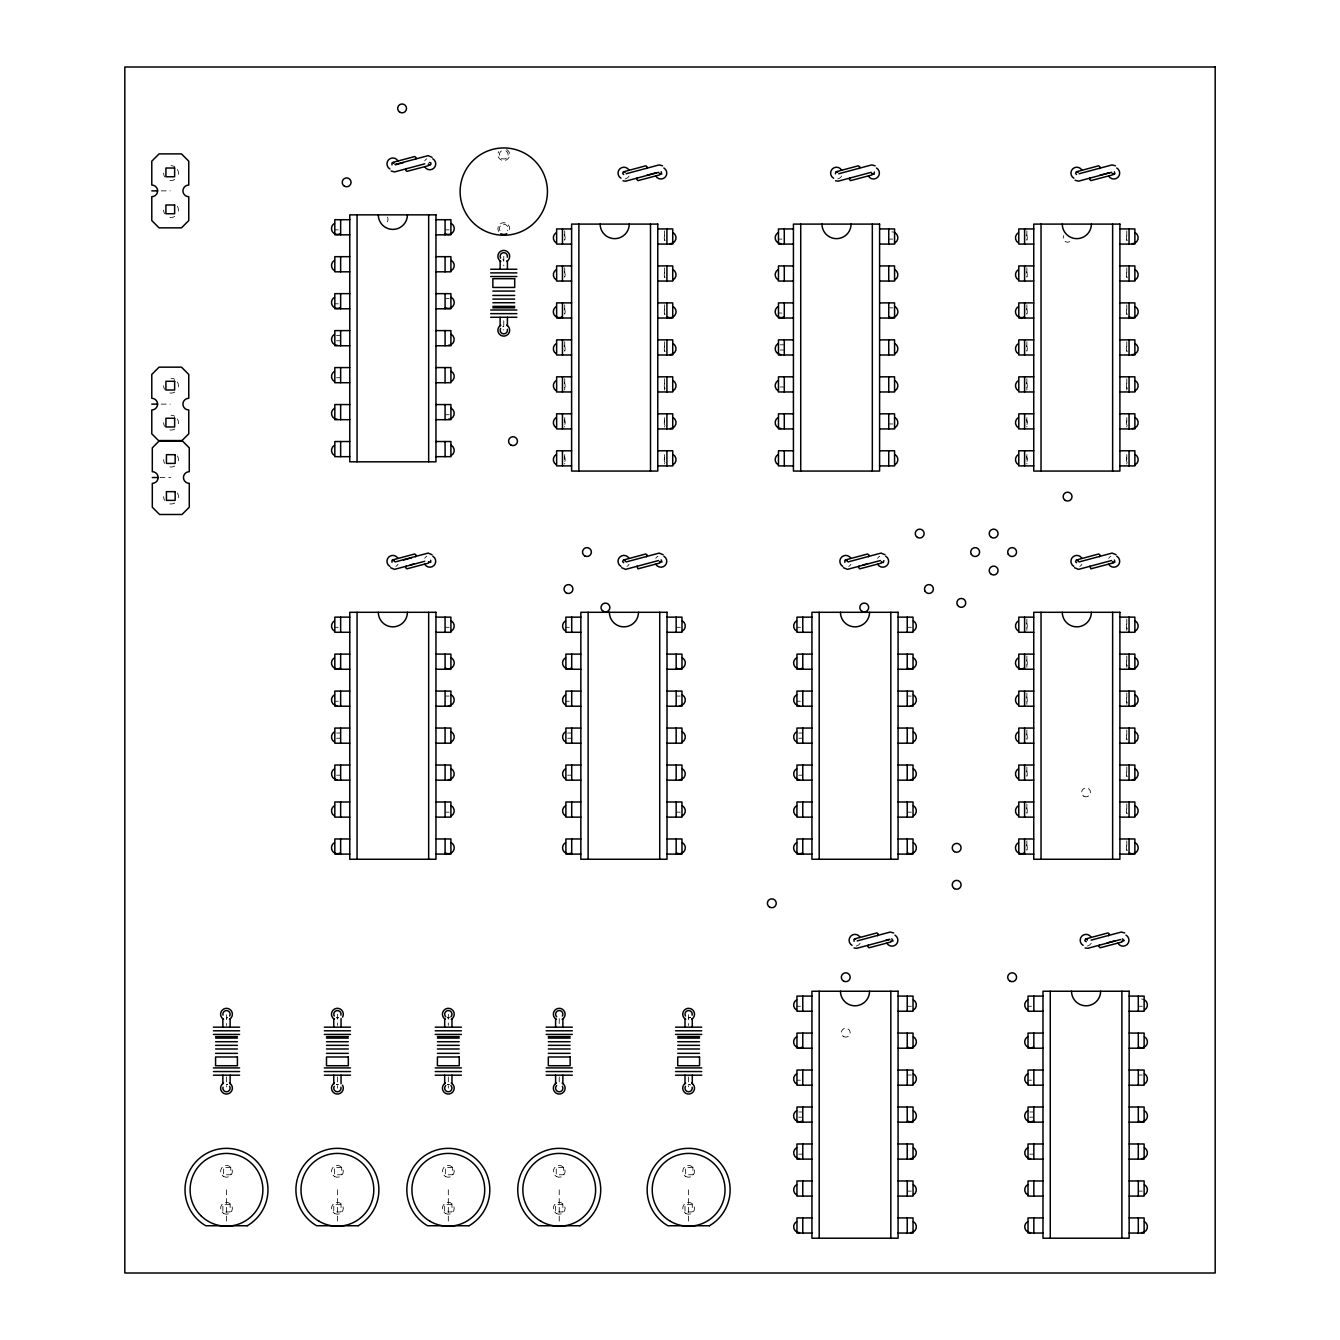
<?xml version="1.0" encoding="UTF-8"?>
<svg xmlns="http://www.w3.org/2000/svg" width="1340" height="1340" viewBox="0 0 1340 1340"><rect width="100%" height="100%" fill="white"/><g stroke="black" fill="none" stroke-linecap="round" stroke-linejoin="round"><path stroke-width="0.75" stroke-dasharray="5 3.75" d="M161.219 190.866L170.264 190.866M334.816 229.86L338.266 229.86M445.734 229.86L449.185 229.86M778.473 239.106L781.923 239.106M889.375 239.106L892.842 239.106M445.734 298.619L449.185 298.619M334.816 303.812L338.266 303.812M889.375 307.865L892.842 307.865M778.473 313.041L781.923 313.041M336.541 335.586L339.991 335.586M336.541 340.779L339.991 340.779M780.198 344.832L783.649 344.832M780.198 350.025L783.649 350.025M336.541 377.746L339.991 377.746M780.198 386.992L783.649 386.992M161.219 404.127L170.264 404.127M445.734 414.713L449.185 414.713M889.375 423.959L892.842 423.959M159.946 477.526L170.8 477.526M334.816 627.304L338.266 627.304M445.734 627.304L449.185 627.304M565.882 627.304L569.332 627.304M676.801 627.304L680.251 627.304M796.948 627.304L800.416 627.304M907.867 627.304L911.317 627.304M445.734 696.063L449.185 696.063M676.801 696.063L680.251 696.063M907.867 696.063L911.317 696.063M334.816 701.239L338.266 701.239M565.882 701.239L569.332 701.239M796.948 701.239L800.416 701.239M336.541 733.03L339.991 733.03M567.607 733.03L571.058 733.03M798.673 733.03L802.141 733.03M336.541 738.223L339.991 738.223M567.607 738.223L571.058 738.223M798.673 738.223L802.141 738.223M336.541 775.19L339.991 775.19M567.607 775.19L571.058 775.19M798.673 775.19L802.141 775.19M445.734 812.157L449.185 812.157M676.801 812.157L680.251 812.157M907.867 812.157L911.317 812.157M796.948 1006.256L800.416 1006.256M907.867 1006.256L911.317 1006.256M1028.014 1006.256L1031.482 1006.256M1138.933 1006.256L1142.383 1006.256M907.867 1075.015L911.317 1075.015M1138.933 1075.015L1142.383 1075.015M796.948 1080.191L800.416 1080.191M1028.014 1080.191L1031.482 1080.191M798.673 1111.982L802.141 1111.982M1029.756 1111.982L1033.207 1111.982M798.673 1117.175L802.141 1117.175M1029.756 1117.175L1033.207 1117.175M798.673 1154.142L802.141 1154.142M1029.756 1154.142L1033.207 1154.142M907.867 1191.109L911.317 1191.109M1138.933 1191.109L1142.383 1191.109M1126.789 230.832L1126.789 240.296M1126.789 267.816L1126.789 277.263M1126.789 304.783L1126.789 314.247M1126.789 341.75L1126.789 351.214M1126.789 378.717L1126.789 390.074M1126.789 417.578L1126.789 427.041M1126.789 454.562L1126.789 464.025M1126.789 619.03L1126.789 630.386M1126.789 655.997L1126.789 667.354M1126.789 692.981L1126.789 704.337M1126.789 729.948L1126.789 739.412M1126.789 766.916L1126.789 776.379M1126.789 803.883L1126.789 813.346M1126.789 840.867L1126.789 850.314M1026.875 230.832L1026.875 240.296M1026.875 267.816L1026.875 277.263M1026.875 304.783L1026.875 314.247M1026.875 341.75L1026.875 351.214M1026.875 378.717L1026.875 390.074M1026.875 417.578L1026.875 427.041M1026.875 454.562L1026.875 464.025M1026.875 619.03L1026.875 630.386M1026.875 655.997L1026.875 667.354M1026.875 692.981L1026.875 704.337M1026.875 729.948L1026.875 739.412M1026.875 766.916L1026.875 776.379M1026.875 803.883L1026.875 813.346M1026.875 840.867L1026.875 850.314M688.626 1014.782L688.626 1025.435M688.626 1076.908L688.626 1086.857M688.626 1189.82L688.626 1222.164M664.64 230.832L664.64 240.296M664.64 267.816L664.64 277.263M664.64 304.783L664.64 314.247M664.64 341.75L664.64 351.214M664.64 378.717L664.64 390.074M664.64 417.578L664.64 427.041M664.64 454.562L664.64 464.025M564.726 230.832L564.726 240.296M564.726 267.816L564.726 277.263M564.726 304.783L564.726 314.247M564.726 341.75L564.726 351.214M564.726 378.717L564.726 390.074M564.726 417.578L564.726 427.041M564.726 454.562L564.726 464.025M559.232 1018.568L559.232 1025.435M559.232 1076.908L559.232 1083.775M559.232 1189.82L559.232 1222.164M503.773 256.292L503.773 265.822M503.773 320.712L503.773 330.092M448.314 1014.196L448.314 1025.435M448.314 1076.908L448.314 1088.147M448.314 1189.82L448.314 1224.191M337.412 1014.196L337.412 1025.435M337.412 1076.908L337.412 1088.147M337.412 1189.82L337.412 1224.191M226.494 1014.782L226.494 1025.435M226.494 1076.908L226.494 1086.857M226.494 1189.82L226.494 1222.164M387.461 217.097A4.439 4.439 0 0 1 385.836 223.16M1069.806 241.652A4.439 4.439 0 0 1 1063.742 235.589M498.664 231.519A5.913 5.913 0 0 1 503.773 222.658A5.913 5.913 0 0 1 508.899 231.519M506.738 149.511A5.913 5.913 0 0 1 508.899 157.584A5.913 5.913 0 0 1 500.825 159.745A5.913 5.913 0 0 1 498.664 151.671M841.637 176.059A5.913 5.913 0 0 1 836.512 179.024M424.713 558.344A5.913 5.913 0 0 1 426.874 556.184M397.98 564.257A5.913 5.913 0 0 1 395.819 566.418M655.779 558.344A5.913 5.913 0 0 1 657.94 556.184M629.046 564.257A5.913 5.913 0 0 1 626.885 566.418M877.616 558.344A5.913 5.913 0 0 1 879.777 556.184M850.883 564.257A5.913 5.913 0 0 1 848.706 566.418M1108.682 558.344A5.913 5.913 0 0 1 1110.843 556.184M1081.95 564.257A5.913 5.913 0 0 1 1079.789 566.418M860.113 943.209A5.913 5.913 0 0 1 855.004 946.174M1091.196 943.209A5.913 5.913 0 0 1 1086.07 946.174M629.046 176.059A5.913 5.913 0 0 1 623.938 179.024M424.713 160.917A5.913 5.913 0 0 1 426.874 158.757M891.971 231.904A5.913 5.913 0 0 1 894.919 232.691M1026.49 234.852A5.913 5.913 0 0 1 1026.49 240.765M1026.49 271.819A5.913 5.913 0 0 1 1026.49 277.732M1026.49 308.803A5.913 5.913 0 0 1 1026.49 314.699M1026.49 345.77A5.913 5.913 0 0 1 1026.49 351.683M1026.49 382.738A5.913 5.913 0 0 1 1026.49 388.65M1026.49 419.705A5.913 5.913 0 0 1 1026.49 425.618M1026.49 456.689A5.913 5.913 0 0 1 1026.49 462.585M1127.175 462.585A5.913 5.913 0 0 1 1127.175 456.689M1127.175 425.618A5.913 5.913 0 0 1 1127.175 419.705M1127.175 388.65A5.913 5.913 0 0 1 1127.175 382.738M1127.175 351.683A5.913 5.913 0 0 1 1127.175 345.77M1127.175 314.699A5.913 5.913 0 0 1 1127.175 308.803M1127.175 277.732A5.913 5.913 0 0 1 1127.175 271.819M1127.175 240.765A5.913 5.913 0 0 1 1127.175 234.852M1026.49 623.05A5.913 5.913 0 0 1 1026.49 628.962M1026.49 660.017A5.913 5.913 0 0 1 1026.49 665.93M1026.49 697.001A5.913 5.913 0 0 1 1026.49 702.897M1026.49 733.968A5.913 5.913 0 0 1 1026.49 739.881M1026.49 770.936A5.913 5.913 0 0 1 1026.49 776.848M1026.49 807.903A5.913 5.913 0 0 1 1026.49 813.816M1026.49 844.87A5.913 5.913 0 0 1 1026.49 850.783M1127.175 850.783A5.913 5.913 0 0 1 1127.175 844.87M1127.175 813.816A5.913 5.913 0 0 1 1127.175 807.903M1127.175 776.848A5.913 5.913 0 0 1 1127.175 770.936M1127.175 739.881A5.913 5.913 0 0 1 1127.175 733.968M1127.175 702.897A5.913 5.913 0 0 1 1127.175 697.001M1127.175 665.93A5.913 5.913 0 0 1 1127.175 660.017M1127.175 628.962A5.913 5.913 0 0 1 1127.175 623.05M1141.529 999.054A5.913 5.913 0 0 1 1144.477 999.841M564.358 234.852A5.913 5.913 0 0 1 564.358 240.765M564.358 271.819A5.913 5.913 0 0 1 564.358 277.732M564.358 308.803A5.913 5.913 0 0 1 564.358 314.699M564.358 345.77A5.913 5.913 0 0 1 564.358 351.683M564.358 382.738A5.913 5.913 0 0 1 564.358 388.65M564.358 419.705A5.913 5.913 0 0 1 564.358 425.618M564.358 456.689A5.913 5.913 0 0 1 564.358 462.585M665.025 462.585A5.913 5.913 0 0 1 665.025 456.689M665.025 425.618A5.913 5.913 0 0 1 665.025 419.705M665.025 388.65A5.913 5.913 0 0 1 665.025 382.738M665.025 351.683A5.913 5.913 0 0 1 665.025 345.77M665.025 314.699A5.913 5.913 0 0 1 665.025 308.803M665.025 277.732A5.913 5.913 0 0 1 665.025 271.819M665.025 240.765A5.913 5.913 0 0 1 665.025 234.852M177.433 382A7.387 7.387 0 0 1 177.433 389.387M174.736 392.101A7.387 7.387 0 0 1 167.333 392.101M164.636 389.387A7.387 7.387 0 0 1 163.648 385.685M171.034 378.299A7.387 7.387 0 0 1 174.736 379.287M177.433 418.968A7.387 7.387 0 0 1 177.433 426.354M174.736 429.068A7.387 7.387 0 0 1 167.333 429.068M164.636 426.354A7.387 7.387 0 0 1 163.648 422.67M171.034 415.266A7.387 7.387 0 0 1 174.736 416.254M177.433 455.935A7.387 7.387 0 0 1 177.433 463.339M174.736 466.035A7.387 7.387 0 0 1 167.333 466.035M164.636 463.339A7.387 7.387 0 0 1 163.648 459.637M177.433 492.902A7.387 7.387 0 0 1 177.433 500.306M174.736 503.003A7.387 7.387 0 0 1 167.333 503.003M164.636 500.306A7.387 7.387 0 0 1 163.648 496.604M177.433 169.41A7.387 7.387 0 0 1 177.433 176.813M174.736 179.51A7.387 7.387 0 0 1 167.333 179.51M164.636 176.813A7.387 7.387 0 0 1 163.648 173.111M171.034 165.708A7.387 7.387 0 0 1 174.736 166.713M177.433 206.377A7.387 7.387 0 0 1 177.433 213.78M174.736 216.477A7.387 7.387 0 0 1 167.333 216.477M164.636 213.78A7.387 7.387 0 0 1 163.648 210.079M505.967 150.851A4.372 4.372 0 0 1 507.123 157.433A4.372 4.372 0 0 1 500.423 157.433A4.372 4.372 0 0 1 501.595 150.851M499.988 230.748A4.372 4.372 0 0 1 503.773 224.199A4.372 4.372 0 0 1 507.558 230.748M690.452 1017.361L688.626 1017.847A3.635 3.635 0 0 0 690.452 1017.361M503.773 326.591L502.835 326.726A3.635 3.635 0 0 1 503.773 326.591M227.431 1017.713L226.494 1017.847A3.635 3.635 0 0 0 227.431 1017.713M338.35 1017.713L336.457 1017.713A3.635 3.635 0 0 0 338.35 1017.713M449.269 1017.713L447.376 1017.713A3.635 3.635 0 0 0 449.269 1017.713M337.412 1084.512L336.457 1084.63A3.635 3.635 0 0 1 338.35 1084.63L337.412 1084.512M448.314 1084.512L447.376 1084.63A3.635 3.635 0 0 1 449.269 1084.63L448.314 1084.512M230.781 1167.492L223.512 1167.492L223.512 1174.778L230.781 1174.778L230.781 1167.492M341.7 1167.492L334.414 1167.492L334.414 1174.778L341.7 1174.778L341.7 1167.492M452.619 1167.492L445.332 1167.492L445.332 1174.778L452.619 1174.778L452.619 1167.492M563.52 1167.492L556.251 1167.492L556.251 1174.778L563.52 1174.778L563.52 1167.492M692.931 1167.492L685.644 1167.492L685.644 1174.778L692.931 1174.778L692.931 1167.492M230.128 1204.66L222.859 1204.66L222.859 1211.946L230.128 1211.946L230.128 1204.66M341.047 1204.66L333.76 1204.66L333.76 1211.946L341.047 1211.946L341.047 1204.66M451.965 1204.66L444.679 1204.66L444.679 1211.946L451.965 1211.946L451.965 1204.66M562.867 1204.66L555.597 1204.66L555.597 1211.946L562.867 1211.946L562.867 1204.66M692.278 1204.66L684.991 1204.66L684.991 1211.946L692.278 1211.946L692.278 1204.66M503.773 259.927L502.835 259.809A3.635 3.635 0 0 0 503.773 259.927M689.581 1084.63L688.626 1084.512A3.635 3.635 0 0 1 690.452 1084.998L689.581 1084.63M227.431 1084.63L226.494 1084.512A3.635 3.635 0 0 1 227.431 1084.63M843.547 1036.54A4.439 4.439 0 0 0 850.197 1032.688A4.439 4.439 0 0 0 843.547 1028.835A4.439 4.439 0 0 0 843.547 1036.54M1083.859 796.228A4.439 4.439 0 0 0 1090.509 792.375A4.439 4.439 0 0 0 1083.859 788.523A4.439 4.439 0 0 0 1083.859 796.228M223.546 1176.453A5.913 5.913 0 0 0 232.406 1171.327A5.913 5.913 0 0 0 223.546 1166.219A5.913 5.913 0 0 0 223.546 1176.453M223.546 1213.42A5.913 5.913 0 0 0 232.406 1208.295A5.913 5.913 0 0 0 223.546 1203.186A5.913 5.913 0 0 0 223.546 1213.42M334.447 1176.453A5.913 5.913 0 0 0 343.308 1171.327A5.913 5.913 0 0 0 334.447 1166.219A5.913 5.913 0 0 0 334.447 1176.453M334.447 1213.42A5.913 5.913 0 0 0 343.308 1208.295A5.913 5.913 0 0 0 334.447 1203.186A5.913 5.913 0 0 0 334.447 1213.42M445.366 1176.453A5.913 5.913 0 0 0 454.227 1171.327A5.913 5.913 0 0 0 445.366 1166.219A5.913 5.913 0 0 0 445.366 1176.453M445.366 1213.42A5.913 5.913 0 0 0 454.227 1208.295A5.913 5.913 0 0 0 445.366 1203.186A5.913 5.913 0 0 0 445.366 1213.42M556.284 1176.453A5.913 5.913 0 0 0 565.145 1171.327A5.913 5.913 0 0 0 556.284 1166.219A5.913 5.913 0 0 0 556.284 1176.453M556.284 1213.42A5.913 5.913 0 0 0 565.145 1208.295A5.913 5.913 0 0 0 556.284 1203.186A5.913 5.913 0 0 0 556.284 1213.42M685.678 1176.453A5.913 5.913 0 0 0 694.539 1171.327A5.913 5.913 0 0 0 685.678 1166.219A5.913 5.913 0 0 0 685.678 1176.453M685.678 1213.42A5.913 5.913 0 0 0 694.539 1208.295A5.913 5.913 0 0 0 685.678 1203.186A5.913 5.913 0 0 0 685.678 1213.42"/><path stroke-width="1.5" d="M637.069 566.15L637.924 568.83L659.431 563.135M1089.973 566.15L1090.81 568.83L1112.317 563.135M406.238 168.572L405.719 170.314L406.858 171.386L428.365 165.708M637.304 177.818L636.701 179.175L637.924 180.632L659.431 174.954M849.895 177.818L849.292 179.175L850.498 180.632L872.005 174.954M406.238 566.016L405.719 567.758L406.858 568.83L428.365 563.135M1090.207 177.818L1089.604 179.175L1090.81 180.632L1112.317 174.954M859.141 566.016L858.521 567.373L859.744 568.83L881.251 563.135M868.387 944.968L867.767 946.342L868.99 947.782L890.497 942.104M1099.453 944.968L1098.833 946.342L1100.056 947.782L1121.563 942.104M415.5 159.343L416.12 157.668L414.747 156.529L392.704 162.442M646.567 168.572L647.187 166.914L645.813 165.775L623.351 171.855L622.664 173.48L623.703 174.518M859.158 168.572L859.777 166.914L858.404 165.775L836.344 171.688M1099.47 168.572L1100.09 166.914L1098.716 165.775L1076.238 171.855L1075.568 173.48L1076.59 174.518M415.5 556.77L416.12 555.112L414.747 553.973L392.704 559.885M646.567 556.77L647.187 555.112L645.813 553.973L623.351 560.053L622.664 561.678L623.703 562.716M868.404 556.77L869.024 555.112L867.65 553.973L845.59 559.885M1099.47 556.77L1100.09 555.112L1098.716 553.973L1076.238 560.053L1075.568 561.678L1076.59 562.716M877.633 935.739L878.253 934.064L876.879 932.925L854.836 938.837L855.691 939.055M1108.716 935.739L1109.336 934.064L1107.962 932.925L1085.484 939.005L1084.814 940.63L1086.221 941.719M1122.518 938.854L1124.293 940.63L1121.865 941.283M395.099 164.502L428.113 155.658L432.066 157.299M395.451 164.72L403.474 162.559M424.747 163.832L394.546 171.922L391.146 171.017M626.165 173.748L659.18 164.904L662.58 165.808M658.627 172.324L625.613 181.168L622.949 180.816M838.74 173.748L871.771 164.904L875.154 165.808M871.218 172.324L838.204 181.168L835.524 180.816M1079.052 173.748L1112.083 164.904L1115.466 165.808M1111.53 172.324L1078.516 181.168L1075.116 180.264M395.099 561.946L428.113 553.085L432.066 554.726M403.474 560.003L411.497 557.859M424.747 561.276L394.546 569.366L390.593 567.725M626.165 561.946L659.18 553.085L663.132 554.726M658.627 560.522L625.613 569.366L621.659 567.725M847.986 561.946L881 553.085L884.97 554.726M880.464 560.522L847.433 569.366L843.48 567.725M1079.052 561.946L1112.083 553.085L1116.036 554.726M1111.53 560.522L1078.516 569.366L1074.546 567.725M857.231 940.898L890.246 932.054L893.646 932.958M889.693 939.474L856.679 948.318L854.016 947.966M1091.112 940.144L1121.312 932.054L1124.712 932.958M1120.776 939.474L1087.745 948.318L1085.082 947.966M646.969 175.255L656.617 172.692M1099.855 175.255L1109.52 172.692M410.107 564.978L413.959 563.956M862.994 564.978L866.863 563.956M885.757 940.345L889.626 939.323M1107.175 942.908L1114.897 940.864M429.353 162.458C433.021 162.157 429.788 167.617 428.281 164.251M624.808 171.855L623.72 171.704L625.11 172.089M837.684 172.089L835.926 171.855L835.406 173.832M1077.762 172.14L1076.606 171.704L1077.997 172.089M625.077 560.656L623.72 559.902L625.479 560.924M1077.963 560.656L1076.606 559.902L1078.382 560.924M1087.343 939.96L1085.852 938.854L1087.477 939.541M836.713 171.688L837.45 172.14M151.788 190.866L157.601 190.866A5.829 5.829 0 0 0 151.788 185.054L151.788 161.185L159.058 153.899L181.47 153.899L188.756 161.185L188.756 185.054A5.829 5.829 0 0 0 182.927 190.866A5.829 5.829 0 0 0 188.756 196.695L188.756 220.564L181.47 227.85L159.058 227.85L151.788 220.564L151.788 196.695A5.829 5.829 0 0 0 157.601 190.866M349.774 219.71L334.816 219.71L334.816 234.835L349.774 234.835M435.952 219.71L450.91 219.71L450.91 234.835L435.952 234.835M571.611 228.939L556.636 228.939L556.636 244.081L571.611 244.081M657.773 228.939L672.73 228.939L672.73 244.081L657.773 244.081M793.431 228.939L778.473 228.939L778.473 244.081L793.431 244.081M879.593 228.939L894.567 228.939L894.567 244.081L879.593 244.081M1033.743 228.939L1018.785 228.939L1018.785 244.081L1033.743 244.081M1119.905 228.939L1134.88 228.939L1134.88 244.081L1119.905 244.081M349.774 256.677L334.816 256.677L334.816 271.819L349.774 271.819M435.952 256.677L450.91 256.677L450.91 271.819L435.952 271.819M571.611 265.923L556.636 265.923L556.636 281.048L571.611 281.048M657.773 265.923L672.73 265.923L672.73 281.048L657.773 281.048M793.431 265.923L778.473 265.923L778.473 281.048L793.431 281.048M879.593 265.923L894.567 265.923L894.567 281.048L879.593 281.048M1033.743 265.923L1018.785 265.923L1018.785 281.048L1033.743 281.048M1119.905 265.923L1134.88 265.923L1134.88 281.048L1119.905 281.048M490.675 269.256L516.871 269.256M490.675 272.891L516.871 272.891M490.675 276.526L516.871 276.526M492.852 291.082L514.694 291.082M349.774 293.644L334.816 293.644L334.816 308.786L349.774 308.786M435.952 293.644L450.91 293.644L450.91 308.786L435.952 308.786M492.852 295.453L514.694 295.453M492.852 299.088L514.694 299.088M492.852 302.723L514.694 302.723M571.611 302.89L556.636 302.89L556.636 318.032L571.611 318.032M657.773 302.89L672.73 302.89L672.73 318.032L657.773 318.032M793.431 302.89L778.473 302.89L778.473 318.032L793.431 318.032M879.593 302.89L894.567 302.89L894.567 318.032L879.593 318.032M1033.743 302.89L1018.785 302.89L1018.785 318.032L1033.743 318.032M1119.905 302.89L1134.88 302.89L1134.88 318.032L1119.905 318.032M492.852 306.374L514.694 306.374M492.852 307.815L514.694 307.815M490.675 310.009L516.871 310.009M490.675 313.644L516.871 313.644M490.675 317.279L516.871 317.279M349.774 330.611L334.816 330.611L334.816 345.753L349.774 345.753M435.952 330.611L450.91 330.611L450.91 345.753L435.952 345.753M571.611 339.858L556.636 339.858L556.636 355L571.611 355M657.773 339.858L672.73 339.858L672.73 355L657.773 355M793.431 339.858L778.473 339.858L778.473 355L793.431 355M879.593 339.858L894.567 339.858L894.567 355L879.593 355M1033.743 339.858L1018.785 339.858L1018.785 355L1033.743 355M1119.905 339.858L1134.88 339.858L1134.88 355L1119.905 355M349.774 367.579L334.816 367.579L334.816 382.721L349.774 382.721M435.952 367.579L450.91 367.579L450.91 382.721L435.952 382.721M571.611 376.825L556.636 376.825L556.636 391.967L571.611 391.967M657.773 376.825L672.73 376.825L672.73 391.967L657.773 391.967M793.431 376.825L778.473 376.825L778.473 391.967L793.431 391.967M879.593 376.825L894.567 376.825L894.567 391.967L879.593 391.967M1033.743 376.825L1018.785 376.825L1018.785 391.967L1033.743 391.967M1119.905 376.825L1134.88 376.825L1134.88 391.967L1119.905 391.967M151.788 404.127L157.601 404.127A5.829 5.829 0 0 1 151.788 409.956L151.788 433.825L159.058 441.094L181.47 441.094L188.756 433.825L188.756 409.956A5.829 5.829 0 0 1 182.927 404.127A5.829 5.829 0 0 1 188.756 398.298L188.756 374.43L181.47 367.16L159.058 367.16L151.788 374.43L151.788 398.298A5.829 5.829 0 0 1 157.601 404.127M349.774 404.563L334.816 404.563L334.816 419.688L349.774 419.688M435.952 404.563L450.91 404.563L450.91 419.688L435.952 419.688M571.611 413.809L556.636 413.809L556.636 428.934L571.611 428.934M657.773 413.809L672.73 413.809L672.73 428.934L657.773 428.934M793.431 413.809L778.473 413.809L778.473 428.934L793.431 428.934M879.593 413.809L894.567 413.809L894.567 428.934L879.593 428.934M1033.743 413.809L1018.785 413.809L1018.785 428.934L1033.743 428.934M1119.905 413.809L1134.88 413.809L1134.88 428.934L1119.905 428.934M349.774 441.53L334.816 441.53L334.816 456.672L349.774 456.672M435.952 441.53L450.91 441.53L450.91 456.672L435.952 456.672M571.611 450.776L556.636 450.776L556.636 465.901L571.611 465.901M657.773 450.776L672.73 450.776L672.73 465.901L657.773 465.901M793.431 450.776L778.473 450.776L778.473 465.901L793.431 465.901M879.593 450.776L894.567 450.776L894.567 465.901L879.593 465.901M1033.743 450.776L1018.785 450.776L1018.785 465.901L1033.743 465.901M1119.905 450.776L1134.88 450.776L1134.88 465.901L1119.905 465.901M152.308 477.526L158.137 477.526A5.829 5.829 0 0 0 152.308 471.697L152.308 447.828L159.577 440.558L182.006 440.558L189.275 447.828L189.275 471.697A5.829 5.829 0 0 0 183.463 477.526A5.829 5.829 0 0 0 189.275 483.355L189.275 507.224L182.006 514.493L159.577 514.493L152.308 507.224L152.308 483.355A5.829 5.829 0 0 0 158.137 477.526M349.774 617.137L334.816 617.137L334.816 632.279L349.774 632.279M435.952 617.137L450.91 617.137L450.91 632.279L435.952 632.279M580.84 617.137L565.882 617.137L565.882 632.279L580.84 632.279M667.019 617.137L681.976 617.137L681.976 632.279L667.019 632.279M811.923 617.137L796.948 617.137L796.948 632.279L811.923 632.279M898.085 617.137L913.043 617.137L913.043 632.279L898.085 632.279M1033.743 617.137L1018.785 617.137L1018.785 632.279L1033.743 632.279M1119.905 617.137L1134.88 617.137L1134.88 632.279L1119.905 632.279M349.774 654.104L334.816 654.104L334.816 669.246L349.774 669.246M435.952 654.104L450.91 654.104L450.91 669.246L435.952 669.246M580.84 654.104L565.882 654.104L565.882 669.246L580.84 669.246M667.019 654.104L681.976 654.104L681.976 669.246L667.019 669.246M811.923 654.104L796.948 654.104L796.948 669.246L811.923 669.246M898.085 654.104L913.043 654.104L913.043 669.246L898.085 669.246M1033.743 654.104L1018.785 654.104L1018.785 669.246L1033.743 669.246M1119.905 654.104L1134.88 654.104L1134.88 669.246L1119.905 669.246M349.774 691.088L334.816 691.088L334.816 706.214L349.774 706.214M435.952 691.088L450.91 691.088L450.91 706.214L435.952 706.214M580.84 691.088L565.882 691.088L565.882 706.214L580.84 706.214M667.019 691.088L681.976 691.088L681.976 706.214L667.019 706.214M811.923 691.088L796.948 691.088L796.948 706.214L811.923 706.214M898.085 691.088L913.043 691.088L913.043 706.214L898.085 706.214M1033.743 691.088L1018.785 691.088L1018.785 706.214L1033.743 706.214M1119.905 691.088L1134.88 691.088L1134.88 706.214L1119.905 706.214M349.774 728.056L334.816 728.056L334.816 743.197L349.774 743.197M435.952 728.056L450.91 728.056L450.91 743.197L435.952 743.197M580.84 728.056L565.882 728.056L565.882 743.197L580.84 743.197M667.019 728.056L681.976 728.056L681.976 743.197L667.019 743.197M811.923 728.056L796.948 728.056L796.948 743.197L811.923 743.197M898.085 728.056L913.043 728.056L913.043 743.197L898.085 743.197M1033.743 728.056L1018.785 728.056L1018.785 743.197L1033.743 743.197M1119.905 728.056L1134.88 728.056L1134.88 743.197L1119.905 743.197M349.774 765.023L334.816 765.023L334.816 780.165L349.774 780.165M435.952 765.023L450.91 765.023L450.91 780.165L435.952 780.165M580.84 765.023L565.882 765.023L565.882 780.165L580.84 780.165M667.019 765.023L681.976 765.023L681.976 780.165L667.019 780.165M811.923 765.023L796.948 765.023L796.948 780.165L811.923 780.165M898.085 765.023L913.043 765.023L913.043 780.165L898.085 780.165M1033.743 765.023L1018.785 765.023L1018.785 780.165L1033.743 780.165M1119.905 765.023L1134.88 765.023L1134.88 780.165L1119.905 780.165M349.774 801.99L334.816 801.99L334.816 817.132L349.774 817.132M435.952 801.99L450.91 801.99L450.91 817.132L435.952 817.132M580.84 801.99L565.882 801.99L565.882 817.132L580.84 817.132M667.019 801.99L681.976 801.99L681.976 817.132L667.019 817.132M811.923 801.99L796.948 801.99L796.948 817.132L811.923 817.132M898.085 801.99L913.043 801.99L913.043 817.132L898.085 817.132M1033.743 801.99L1018.785 801.99L1018.785 817.132L1033.743 817.132M1119.905 801.99L1134.88 801.99L1134.88 817.132L1119.905 817.132M349.774 838.974L334.816 838.974L334.816 854.099L349.774 854.099M435.952 838.974L450.91 838.974L450.91 854.099L435.952 854.099M580.84 838.974L565.882 838.974L565.882 854.099L580.84 854.099M667.019 838.974L681.976 838.974L681.976 854.099L667.019 854.099M811.923 838.974L796.948 838.974L796.948 854.099L811.923 854.099M898.085 838.974L913.043 838.974L913.043 854.099L898.085 854.099M1033.743 838.974L1018.785 838.974L1018.785 854.099L1033.743 854.099M1119.905 838.974L1134.88 838.974L1134.88 854.099L1119.905 854.099M811.923 996.089L796.948 996.089L796.948 1011.231L811.923 1011.231M898.085 996.089L913.043 996.089L913.043 1011.231L898.085 1011.231M1042.989 996.089L1028.014 996.089L1028.014 1011.231L1042.989 1011.231M1129.151 996.089L1144.125 996.089L1144.125 1011.231L1129.151 1011.231M213.395 1027.16L239.592 1027.16M324.314 1027.16L350.51 1027.16M435.215 1027.16L461.412 1027.16M546.134 1027.16L572.331 1027.16M675.528 1027.16L701.725 1027.16M213.395 1030.795L239.592 1030.795M324.314 1030.795L350.51 1030.795M435.215 1030.795L461.412 1030.795M546.134 1030.795L572.331 1030.795M675.528 1030.795L701.725 1030.795M811.923 1033.073L796.948 1033.073L796.948 1048.198L811.923 1048.198M898.085 1033.073L913.043 1033.073L913.043 1048.198L898.085 1048.198M1042.989 1033.073L1028.014 1033.073L1028.014 1048.198L1042.989 1048.198M1129.151 1033.073L1144.125 1033.073L1144.125 1048.198L1129.151 1048.198M213.395 1034.43L239.592 1034.43M324.314 1034.43L350.51 1034.43M435.215 1034.43L461.412 1034.43M546.134 1034.43L572.331 1034.43M675.528 1034.43L701.725 1034.43M215.572 1036.624L237.415 1036.624M326.491 1036.624L348.316 1036.624M437.409 1036.624L459.235 1036.624M548.311 1036.624L570.153 1036.624M677.722 1036.624L699.547 1036.624M215.572 1038.081L237.415 1038.081M326.491 1038.081L348.316 1038.081M437.409 1038.081L459.235 1038.081M548.311 1038.081L570.153 1038.081M677.722 1038.081L699.547 1038.081M215.572 1041.716L237.415 1041.716M326.491 1041.716L348.316 1041.716M437.409 1041.716L459.235 1041.716M548.311 1041.716L570.153 1041.716M677.722 1041.716L699.547 1041.716M215.572 1045.351L237.415 1045.351M326.491 1045.351L348.316 1045.351M437.409 1045.351L459.235 1045.351M548.311 1045.351L570.153 1045.351M677.722 1045.351L699.547 1045.351M215.572 1048.986L237.415 1048.986M326.491 1048.986L348.316 1048.986M437.409 1048.986L459.235 1048.986M548.311 1048.986L570.153 1048.986M677.722 1048.986L699.547 1048.986M215.572 1053.357L237.415 1053.357M326.491 1053.357L348.316 1053.357M437.409 1053.357L459.235 1053.357M548.311 1053.357L570.153 1053.357M677.722 1053.357L699.547 1053.357M213.395 1067.913L239.592 1067.913M324.314 1067.913L350.51 1067.913M435.215 1067.913L461.412 1067.913M546.134 1067.913L572.331 1067.913M675.528 1067.913L701.725 1067.913M811.923 1070.04L796.948 1070.04L796.948 1085.182L811.923 1085.182M898.085 1070.04L913.043 1070.04L913.043 1085.182L898.085 1085.182M1042.989 1070.04L1028.014 1070.04L1028.014 1085.182L1042.989 1085.182M1129.151 1070.04L1144.125 1070.04L1144.125 1085.182L1129.151 1085.182M213.395 1071.548L239.592 1071.548M324.314 1071.548L350.51 1071.548M435.215 1071.548L461.412 1071.548M546.134 1071.548L572.331 1071.548M675.528 1071.548L701.725 1071.548M213.395 1075.182L239.592 1075.182M324.314 1075.182L350.51 1075.182M435.215 1075.182L461.412 1075.182M546.134 1075.182L572.331 1075.182M675.528 1075.182L701.725 1075.182M811.923 1107.007L796.948 1107.007L796.948 1122.15L811.923 1122.15M898.085 1107.007L913.043 1107.007L913.043 1122.15L898.085 1122.15M1042.989 1107.007L1028.014 1107.007L1028.014 1122.15L1042.989 1122.15M1129.151 1107.007L1144.125 1107.007L1144.125 1122.15L1129.151 1122.15M811.923 1143.975L796.948 1143.975L796.948 1159.117L811.923 1159.117M898.085 1143.975L913.043 1143.975L913.043 1159.117L898.085 1159.117M1042.989 1143.975L1028.014 1143.975L1028.014 1159.117L1042.989 1159.117M1129.151 1143.975L1144.125 1143.975L1144.125 1159.117L1129.151 1159.117M811.923 1180.959L796.948 1180.959L796.948 1196.084L811.923 1196.084M898.085 1180.959L913.043 1180.959L913.043 1196.084L898.085 1196.084M1042.989 1180.959L1028.014 1180.959L1028.014 1196.084L1042.989 1196.084M1129.151 1180.959L1144.125 1180.959L1144.125 1196.084L1129.151 1196.084M811.923 1217.926L796.948 1217.926L796.948 1233.051L811.923 1233.051M898.085 1217.926L913.043 1217.926L913.043 1233.051L898.085 1233.051M1042.989 1217.926L1028.014 1217.926L1028.014 1233.051L1042.989 1233.051M1129.151 1217.926L1144.125 1217.926L1144.125 1233.051L1129.151 1233.051M429.303 165.272L428.566 164.251M891.82 938.804L893.093 940.981L890.799 941.283M393.809 162.894L391.984 162.844L391.984 164.904M846.897 560.656L844.87 560.271L844.87 562.331M393.993 560.656L391.984 560.271L391.984 562.331M855.205 938.837L853.881 939.524L854.116 941.283M393.273 162.492L394.044 162.844M846.177 559.936L847.316 560.924M393.273 559.936L394.412 560.924M661.139 171.704L661.793 174.133L659.347 173.48M661.139 559.902L662.01 562.03L659.498 562.03M1113.188 174.485L1114.914 173.832L1114.378 171.855M872.223 173.48L874.065 174.368L874.367 172.073M660.285 174.485L659.632 173.48M1113.188 562.666L1114.914 562.03L1114.378 560.053M881.586 562.03L883.311 562.566L883.847 560.572M660.285 562.666L659.766 562.03M428.7 562.03L430.709 562.331L430.709 560.271M1122.418 941.635L1122.099 941.283M891.351 941.635L891.033 941.283M872.775 174.368L871.938 173.48M882.022 562.566L881.318 562.03M429.135 562.566L428.432 562.03M1112.384 562.03L1113.758 562.75L1112.669 562.03M1112.25 173.48L1113.758 174.552L1112.535 173.48M1138.297 996.089L1138.297 1011.231M1138.297 1033.073L1138.297 1048.198M1138.297 1070.04L1138.297 1085.182M1138.297 1107.007L1138.297 1122.15M1138.297 1143.975L1138.297 1159.117M1138.297 1180.959L1138.297 1196.084M1138.297 1217.926L1138.297 1233.051M1129.05 228.939L1129.05 244.081M1129.05 265.923L1129.05 281.048M1129.05 302.89L1129.05 318.032M1129.05 339.858L1129.05 355M1129.05 376.825L1129.05 391.967M1129.05 413.809L1129.05 428.934M1129.05 450.776L1129.05 465.901M1129.05 617.137L1129.05 632.279M1129.05 654.104L1129.05 669.246M1129.05 691.088L1129.05 706.214M1129.05 728.056L1129.05 743.197M1129.05 765.023L1129.05 780.165M1129.05 801.99L1129.05 817.132M1129.05 838.974L1129.05 854.099M1121.881 991.248L1121.881 1238.21M1112.636 224.098L1112.636 471.06M1112.636 612.296L1112.636 859.258M1050.258 991.248L1050.258 1238.21M1041.029 224.098L1041.029 471.06M1041.029 612.296L1041.029 859.258M1033.844 996.089L1033.844 1011.231M1033.844 1033.073L1033.844 1048.198M1033.844 1070.04L1033.844 1085.182M1033.844 1107.007L1033.844 1122.15M1033.844 1143.975L1033.844 1159.117M1033.844 1180.959L1033.844 1196.084M1033.844 1217.926L1033.844 1233.051M1024.598 228.939L1024.598 244.081M1024.598 265.923L1024.598 281.048M1024.598 302.89L1024.598 318.032M1024.598 339.858L1024.598 355M1024.598 376.825L1024.598 391.967M1024.598 413.809L1024.598 428.934M1024.598 450.776L1024.598 465.901M1024.598 617.137L1024.598 632.279M1024.598 654.104L1024.598 669.246M1024.598 691.088L1024.598 706.214M1024.598 728.056L1024.598 743.197M1024.598 765.023L1024.598 780.165M1024.598 801.99L1024.598 817.132M1024.598 838.974L1024.598 854.099M907.23 617.137L907.23 632.279M907.23 654.104L907.23 669.246M907.23 691.088L907.23 706.214M907.23 728.056L907.23 743.197M907.23 765.023L907.23 780.165M907.23 801.99L907.23 817.132M907.23 838.974L907.23 854.099M907.23 996.089L907.23 1011.231M907.23 1033.073L907.23 1048.198M907.23 1070.04L907.23 1085.182M907.23 1107.007L907.23 1122.15M907.23 1143.975L907.23 1159.117M907.23 1180.959L907.23 1196.084M907.23 1217.926L907.23 1233.051M890.815 612.296L890.815 859.258M890.815 991.248L890.815 1238.21M888.738 228.939L888.738 244.081M888.738 265.923L888.738 281.048M888.738 302.89L888.738 318.032M888.738 339.858L888.738 355M888.738 376.825L888.738 391.967M888.738 413.809L888.738 428.934M888.738 450.776L888.738 465.901M872.323 224.098L872.323 471.06M819.192 612.296L819.192 859.258M819.192 991.248L819.192 1238.21M802.777 617.137L802.777 632.279M802.777 654.104L802.777 669.246M802.777 691.088L802.777 706.214M802.777 728.056L802.777 743.197M802.777 765.023L802.777 780.165M802.777 801.99L802.777 817.132M802.777 838.974L802.777 854.099M802.777 996.089L802.777 1011.231M802.777 1033.073L802.777 1048.198M802.777 1070.04L802.777 1085.182M802.777 1107.007L802.777 1122.15M802.777 1143.975L802.777 1159.117M802.777 1180.959L802.777 1196.084M802.777 1217.926L802.777 1233.051M800.717 224.098L800.717 471.06M784.285 228.939L784.285 244.081M784.285 265.923L784.285 281.048M784.285 302.89L784.285 318.032M784.285 339.858L784.285 355M784.285 376.825L784.285 391.967M784.285 413.809L784.285 428.934M784.285 450.776L784.285 465.901M692.278 1018.568L692.278 1027.16M692.278 1075.182L692.278 1083.775M684.991 1018.568L684.991 1027.16M684.991 1075.182L684.991 1083.775M676.164 617.137L676.164 632.279M676.164 654.104L676.164 669.246M676.164 691.088L676.164 706.214M676.164 728.056L676.164 743.197M676.164 765.023L676.164 780.165M676.164 801.99L676.164 817.132M676.164 838.974L676.164 854.099M666.918 228.939L666.918 244.081M666.918 265.923L666.918 281.048M666.918 302.89L666.918 318.032M666.918 339.858L666.918 355M666.918 376.825L666.918 391.967M666.918 413.809L666.918 428.934M666.918 450.776L666.918 465.901M659.732 612.296L659.732 859.258M650.503 224.098L650.503 471.06M588.126 612.296L588.126 859.258M578.88 224.098L578.88 471.06M571.711 617.137L571.711 632.279M571.711 654.104L571.711 669.246M571.711 691.088L571.711 706.214M571.711 728.056L571.711 743.197M571.711 765.023L571.711 780.165M571.711 801.99L571.711 817.132M571.711 838.974L571.711 854.099M562.867 1018.568L562.867 1027.16M562.867 1075.182L562.867 1083.775M562.465 228.939L562.465 244.081M562.465 265.923L562.465 281.048M562.465 302.89L562.465 318.032M562.465 339.858L562.465 355M562.465 376.825L562.465 391.967M562.465 413.809L562.465 428.934M562.465 450.776L562.465 465.901M555.597 1018.568L555.597 1027.16M555.597 1075.182L555.597 1083.775M507.408 260.663L507.408 269.256M507.408 317.279L507.408 325.871M500.138 260.663L500.138 269.256M500.138 317.279L500.138 325.871M451.965 1018.568L451.965 1027.16M451.965 1075.182L451.965 1083.775M445.081 219.71L445.081 234.835M445.081 256.677L445.081 271.819M445.081 293.644L445.081 308.786M445.081 330.611L445.081 345.753M445.081 367.579L445.081 382.721M445.081 404.563L445.081 419.688M445.081 441.53L445.081 456.672M445.081 617.137L445.081 632.279M445.081 654.104L445.081 669.246M445.081 691.088L445.081 706.214M445.081 728.056L445.081 743.197M445.081 765.023L445.081 780.165M445.081 801.99L445.081 817.132M445.081 838.974L445.081 854.099M444.679 1018.568L444.679 1027.16M444.679 1075.182L444.679 1083.775M428.666 214.852L428.666 461.814M428.666 612.296L428.666 859.258M357.06 214.852L357.06 461.814M357.06 612.296L357.06 859.258M341.047 1018.568L341.047 1027.16M341.047 1075.182L341.047 1083.775M340.645 219.71L340.645 234.835M340.645 256.677L340.645 271.819M340.645 293.644L340.645 308.786M340.645 330.611L340.645 345.753M340.645 367.579L340.645 382.721M340.645 404.563L340.645 419.688M340.645 441.53L340.645 456.672M340.645 617.137L340.645 632.279M340.645 654.104L340.645 669.246M340.645 691.088L340.645 706.214M340.645 728.056L340.645 743.197M340.645 765.023L340.645 780.165M340.645 801.99L340.645 817.132M340.645 838.974L340.645 854.099M333.76 1018.568L333.76 1027.16M333.76 1075.182L333.76 1083.775M230.128 1018.568L230.128 1027.16M230.128 1075.182L230.128 1083.775M222.859 1018.568L222.859 1027.16M222.859 1075.182L222.859 1083.775M506.738 233.679A5.913 5.913 0 0 1 500.825 233.679M876.444 167.986A5.913 5.913 0 0 1 877.667 177.282A5.913 5.913 0 0 1 868.37 176.059M833.564 178.22A5.913 5.913 0 0 1 832.341 168.924A5.913 5.913 0 0 1 841.637 170.163M1116.756 167.986A5.913 5.913 0 0 1 1117.979 177.282A5.913 5.913 0 0 1 1108.682 176.059M1073.876 178.22A5.913 5.913 0 0 1 1072.653 168.924A5.913 5.913 0 0 1 1081.95 170.163M432.786 556.184A5.913 5.913 0 0 1 434.009 565.48A5.913 5.913 0 0 1 424.713 564.257M389.906 566.418A5.913 5.913 0 0 1 388.684 557.122A5.913 5.913 0 0 1 397.98 558.344M663.853 556.184A5.913 5.913 0 0 1 665.076 565.48A5.913 5.913 0 0 1 655.779 564.257M620.973 566.418A5.913 5.913 0 0 1 619.75 557.122A5.913 5.913 0 0 1 629.046 558.344M885.69 556.184A5.913 5.913 0 0 1 886.913 565.48A5.913 5.913 0 0 1 877.616 564.257M842.81 566.418A5.913 5.913 0 0 1 841.587 557.122A5.913 5.913 0 0 1 850.883 558.344M1116.756 556.184A5.913 5.913 0 0 1 1117.979 565.48A5.913 5.913 0 0 1 1108.682 564.257M1073.876 566.418A5.913 5.913 0 0 1 1072.653 557.122A5.913 5.913 0 0 1 1081.95 558.344M894.919 935.136A5.913 5.913 0 0 1 896.159 944.432A5.913 5.913 0 0 1 886.862 943.209M852.039 945.37A5.913 5.913 0 0 1 850.816 936.074A5.913 5.913 0 0 1 860.113 937.313M1126.002 935.136A5.913 5.913 0 0 1 1127.225 944.432A5.913 5.913 0 0 1 1117.928 943.209M1083.122 945.37A5.913 5.913 0 0 1 1081.899 936.074A5.913 5.913 0 0 1 1091.196 937.313M663.853 167.986A5.913 5.913 0 0 1 665.076 177.282A5.913 5.913 0 0 1 655.779 176.059M620.973 178.22A5.913 5.913 0 0 1 619.75 168.924A5.913 5.913 0 0 1 629.046 170.163M432.786 158.757A5.913 5.913 0 0 1 434.009 168.053A5.913 5.913 0 0 1 424.713 166.83M389.906 168.991A5.913 5.913 0 0 1 388.684 159.695A5.913 5.913 0 0 1 397.98 160.917M340.36 233.679A5.913 5.913 0 0 1 332.286 231.519A5.913 5.913 0 0 1 334.447 223.445M334.447 270.663A5.913 5.913 0 0 1 334.447 260.412M340.36 307.63A5.913 5.913 0 0 1 332.286 305.47A5.913 5.913 0 0 1 334.447 297.396M337.412 345.385A5.913 5.913 0 0 1 334.447 334.364M334.447 381.565A5.913 5.913 0 0 1 334.447 371.331M337.412 419.336A5.913 5.913 0 0 1 334.447 408.298M334.447 455.516A5.913 5.913 0 0 1 334.447 445.282M451.279 445.282A5.913 5.913 0 0 1 451.279 455.516M451.279 408.298A5.913 5.913 0 0 1 448.314 419.336M451.279 371.331A5.913 5.913 0 0 1 451.279 381.565M451.279 334.364A5.913 5.913 0 0 1 448.314 345.385M451.279 297.396A5.913 5.913 0 0 1 453.439 305.47A5.913 5.913 0 0 1 445.366 307.63M451.279 260.412A5.913 5.913 0 0 1 451.279 270.663M451.279 223.445A5.913 5.913 0 0 1 453.439 231.519A5.913 5.913 0 0 1 445.366 233.679M781.053 243.713A5.913 5.913 0 0 1 778.105 232.691M778.105 279.892A5.913 5.913 0 0 1 778.105 269.658M784.017 316.877A5.913 5.913 0 0 1 775.944 314.699A5.913 5.913 0 0 1 778.105 306.625M781.053 354.631A5.913 5.913 0 0 1 778.105 343.609M778.105 390.811A5.913 5.913 0 0 1 778.105 380.577M781.053 428.582A5.913 5.913 0 0 1 778.105 417.544M778.105 464.745A5.913 5.913 0 0 1 778.105 454.511M894.919 454.511A5.913 5.913 0 0 1 894.919 464.745M894.919 417.544A5.913 5.913 0 0 1 894.919 427.778M894.919 380.577A5.913 5.913 0 0 1 894.919 390.811M894.919 343.609A5.913 5.913 0 0 1 894.919 353.844M894.919 306.625A5.913 5.913 0 0 1 897.097 314.699A5.913 5.913 0 0 1 889.023 316.877M894.919 269.658A5.913 5.913 0 0 1 894.919 279.892M894.919 232.691A5.913 5.913 0 0 1 894.919 242.925M1018.417 242.925A5.913 5.913 0 0 1 1018.417 232.691M1018.417 279.892A5.913 5.913 0 0 1 1018.417 269.658M1024.33 316.877A5.913 5.913 0 0 1 1016.256 314.699A5.913 5.913 0 0 1 1018.417 306.625M1018.417 353.844A5.913 5.913 0 0 1 1018.417 343.609M1018.417 390.811A5.913 5.913 0 0 1 1018.417 380.577M1018.417 427.778A5.913 5.913 0 0 1 1018.417 417.544M1018.417 464.745A5.913 5.913 0 0 1 1018.417 454.511M1135.231 454.511A5.913 5.913 0 0 1 1135.231 464.745M1135.231 417.544A5.913 5.913 0 0 1 1132.283 428.582M1135.231 380.577A5.913 5.913 0 0 1 1135.231 390.811M1135.231 343.609A5.913 5.913 0 0 1 1132.283 354.631M1135.231 306.625A5.913 5.913 0 0 1 1137.409 314.699A5.913 5.913 0 0 1 1129.335 316.877M1135.231 269.658A5.913 5.913 0 0 1 1135.231 279.892M1135.231 232.691A5.913 5.913 0 0 1 1132.283 243.713M334.447 631.123A5.913 5.913 0 0 1 334.447 620.889M340.36 668.091A5.913 5.913 0 0 1 332.286 665.93A5.913 5.913 0 0 1 334.447 657.856M337.412 705.862A5.913 5.913 0 0 1 334.447 694.823M334.447 742.042A5.913 5.913 0 0 1 334.447 731.808M337.412 779.796A5.913 5.913 0 0 1 334.447 768.775M334.447 815.976A5.913 5.913 0 0 1 334.447 805.742M340.36 852.944A5.913 5.913 0 0 1 332.286 850.783A5.913 5.913 0 0 1 334.447 842.709M451.279 842.709A5.913 5.913 0 0 1 453.439 850.783A5.913 5.913 0 0 1 445.366 852.944M451.279 805.742A5.913 5.913 0 0 1 451.279 815.976M451.279 768.775A5.913 5.913 0 0 1 448.314 779.796M451.279 731.808A5.913 5.913 0 0 1 451.279 742.042M451.279 694.823A5.913 5.913 0 0 1 448.314 705.862M451.279 657.856A5.913 5.913 0 0 1 453.439 665.93A5.913 5.913 0 0 1 445.366 668.091M451.279 620.889A5.913 5.913 0 0 1 451.279 631.123M565.514 631.123A5.913 5.913 0 0 1 565.514 620.889M571.426 668.091A5.913 5.913 0 0 1 563.353 665.93A5.913 5.913 0 0 1 565.514 657.856M565.514 705.058A5.913 5.913 0 0 1 565.514 694.823M565.514 742.042A5.913 5.913 0 0 1 565.514 731.808M565.514 779.009A5.913 5.913 0 0 1 565.514 768.775M565.514 815.976A5.913 5.913 0 0 1 565.514 805.742M571.426 852.944A5.913 5.913 0 0 1 563.353 850.783A5.913 5.913 0 0 1 565.514 842.709M682.345 842.709A5.913 5.913 0 0 1 684.506 850.783A5.913 5.913 0 0 1 676.432 852.944M682.345 805.742A5.913 5.913 0 0 1 682.345 815.976M682.345 768.775A5.913 5.913 0 0 1 679.38 779.796M682.345 731.808A5.913 5.913 0 0 1 682.345 742.042M682.345 694.823A5.913 5.913 0 0 1 679.38 705.862M682.345 657.856A5.913 5.913 0 0 1 684.506 665.93A5.913 5.913 0 0 1 676.432 668.091M682.345 620.889A5.913 5.913 0 0 1 682.345 631.123M796.596 631.123A5.913 5.913 0 0 1 796.596 620.889M802.493 668.091A5.913 5.913 0 0 1 794.419 665.93A5.913 5.913 0 0 1 796.596 657.856M799.544 705.862A5.913 5.913 0 0 1 796.596 694.823M796.596 742.042A5.913 5.913 0 0 1 796.596 731.808M799.544 779.796A5.913 5.913 0 0 1 796.596 768.775M796.596 815.976A5.913 5.913 0 0 1 796.596 805.742M802.493 852.944A5.913 5.913 0 0 1 794.419 850.783A5.913 5.913 0 0 1 796.596 842.709M913.411 842.709A5.913 5.913 0 0 1 915.572 850.783A5.913 5.913 0 0 1 907.498 852.944M913.411 805.742A5.913 5.913 0 0 1 913.411 815.976M913.411 768.775A5.913 5.913 0 0 1 910.463 779.796M913.411 731.808A5.913 5.913 0 0 1 913.411 742.042M913.411 694.823A5.913 5.913 0 0 1 910.463 705.862M913.411 657.856A5.913 5.913 0 0 1 915.572 665.93A5.913 5.913 0 0 1 907.498 668.091M913.411 620.889A5.913 5.913 0 0 1 913.411 631.123M1018.417 631.123A5.913 5.913 0 0 1 1018.417 620.889M1024.33 668.091A5.913 5.913 0 0 1 1016.256 665.93A5.913 5.913 0 0 1 1018.417 657.856M1018.417 705.058A5.913 5.913 0 0 1 1018.417 694.823M1018.417 742.042A5.913 5.913 0 0 1 1018.417 731.808M1018.417 779.009A5.913 5.913 0 0 1 1018.417 768.775M1018.417 815.976A5.913 5.913 0 0 1 1018.417 805.742M1024.33 852.944A5.913 5.913 0 0 1 1016.256 850.783A5.913 5.913 0 0 1 1018.417 842.709M1135.231 842.709A5.913 5.913 0 0 1 1137.409 850.783A5.913 5.913 0 0 1 1129.335 852.944M1135.231 805.742A5.913 5.913 0 0 1 1135.231 815.976M1135.231 768.775A5.913 5.913 0 0 1 1132.283 779.796M1135.231 731.808A5.913 5.913 0 0 1 1135.231 742.042M1135.231 694.823A5.913 5.913 0 0 1 1132.283 705.862M1135.231 657.856A5.913 5.913 0 0 1 1137.409 665.93A5.913 5.913 0 0 1 1129.335 668.091M1135.231 620.889A5.913 5.913 0 0 1 1135.231 631.123M796.596 1010.075A5.913 5.913 0 0 1 796.596 999.841M802.493 1047.043A5.913 5.913 0 0 1 794.419 1044.882A5.913 5.913 0 0 1 796.596 1036.808M796.596 1084.026A5.913 5.913 0 0 1 796.596 1073.792M802.493 1120.994A5.913 5.913 0 0 1 794.419 1118.833A5.913 5.913 0 0 1 796.596 1110.76M799.544 1158.748A5.913 5.913 0 0 1 796.596 1147.727M796.596 1194.928A5.913 5.913 0 0 1 796.596 1184.694M799.544 1232.7A5.913 5.913 0 0 1 796.596 1221.661M913.411 1221.661A5.913 5.913 0 0 1 910.463 1232.7M913.411 1184.694A5.913 5.913 0 0 1 913.411 1194.928M913.411 1147.727A5.913 5.913 0 0 1 910.463 1158.748M913.411 1110.76A5.913 5.913 0 0 1 915.572 1118.833A5.913 5.913 0 0 1 907.498 1120.994M913.411 1073.792A5.913 5.913 0 0 1 913.411 1084.026M913.411 1036.808A5.913 5.913 0 0 1 915.572 1044.882A5.913 5.913 0 0 1 907.498 1047.043M913.411 999.841A5.913 5.913 0 0 1 913.411 1010.075M1027.663 1010.075A5.913 5.913 0 0 1 1027.663 999.841M1033.575 1047.043A5.913 5.913 0 0 1 1025.502 1044.882A5.913 5.913 0 0 1 1027.663 1036.808M1027.663 1084.026A5.913 5.913 0 0 1 1027.663 1073.792M1033.575 1120.994A5.913 5.913 0 0 1 1025.502 1118.833A5.913 5.913 0 0 1 1027.663 1110.76M1030.611 1158.748A5.913 5.913 0 0 1 1027.663 1147.727M1027.663 1194.928A5.913 5.913 0 0 1 1027.663 1184.694M1030.611 1232.7A5.913 5.913 0 0 1 1027.663 1221.661M1144.477 1221.661A5.913 5.913 0 0 1 1141.529 1232.7M1144.477 1184.694A5.913 5.913 0 0 1 1144.477 1194.928M1144.477 1147.727A5.913 5.913 0 0 1 1141.529 1158.748M1144.477 1110.76A5.913 5.913 0 0 1 1146.638 1118.833A5.913 5.913 0 0 1 1138.564 1120.994M1144.477 1073.792A5.913 5.913 0 0 1 1144.477 1084.026M1144.477 1036.808A5.913 5.913 0 0 1 1146.638 1044.882A5.913 5.913 0 0 1 1138.564 1047.043M1144.477 999.841A5.913 5.913 0 0 1 1144.477 1010.075M556.284 242.925A5.913 5.913 0 0 1 556.284 232.691M556.284 279.892A5.913 5.913 0 0 1 556.284 269.658M562.18 316.877A5.913 5.913 0 0 1 554.107 314.699A5.913 5.913 0 0 1 556.284 306.625M556.284 353.844A5.913 5.913 0 0 1 556.284 343.609M556.284 390.811A5.913 5.913 0 0 1 556.284 380.577M556.284 427.778A5.913 5.913 0 0 1 556.284 417.544M556.284 464.745A5.913 5.913 0 0 1 556.284 454.511M673.099 454.511A5.913 5.913 0 0 1 673.099 464.745M673.099 417.544A5.913 5.913 0 0 1 670.151 428.582M673.099 380.577A5.913 5.913 0 0 1 673.099 390.811M673.099 343.609A5.913 5.913 0 0 1 670.151 354.631M673.099 306.625A5.913 5.913 0 0 1 675.26 314.699A5.913 5.913 0 0 1 667.186 316.877M673.099 269.658A5.913 5.913 0 0 1 673.099 279.892M673.099 232.691A5.913 5.913 0 0 1 670.151 243.713M500.825 261.417A5.913 5.913 0 0 1 499.251 252.49A5.913 5.913 0 0 1 508.296 252.49A5.913 5.913 0 0 1 506.738 261.417M506.738 325.118A5.913 5.913 0 0 1 508.296 334.029A5.913 5.913 0 0 1 499.251 334.029A5.913 5.913 0 0 1 500.825 325.118M229.441 1083.022A5.913 5.913 0 0 1 231.016 1091.949A5.913 5.913 0 0 1 221.971 1091.949A5.913 5.913 0 0 1 223.546 1083.022M223.546 1019.321A5.913 5.913 0 0 1 221.971 1010.41A5.913 5.913 0 0 1 231.016 1010.41A5.913 5.913 0 0 1 229.441 1019.321M342.521 1085.182A5.913 5.913 0 0 1 340.36 1093.256A5.913 5.913 0 0 1 332.286 1091.095A5.913 5.913 0 0 1 334.447 1083.022M334.447 1019.321A5.913 5.913 0 0 1 332.286 1011.248A5.913 5.913 0 0 1 340.36 1009.087A5.913 5.913 0 0 1 342.521 1017.16M451.279 1083.022A5.913 5.913 0 0 1 452.853 1091.949A5.913 5.913 0 0 1 443.791 1091.949A5.913 5.913 0 0 1 445.366 1083.022M445.366 1019.321A5.913 5.913 0 0 1 443.791 1010.41A5.913 5.913 0 0 1 452.853 1010.41A5.913 5.913 0 0 1 451.279 1019.321M562.18 1083.022A5.913 5.913 0 0 1 563.755 1091.949A5.913 5.913 0 0 1 554.71 1091.949A5.913 5.913 0 0 1 556.284 1083.022M556.284 1019.321A5.913 5.913 0 0 1 554.71 1010.41A5.913 5.913 0 0 1 563.755 1010.41A5.913 5.913 0 0 1 562.18 1019.321M691.591 1083.022A5.913 5.913 0 0 1 693.165 1091.949A5.913 5.913 0 0 1 684.104 1091.949A5.913 5.913 0 0 1 685.678 1083.022M685.678 1019.321A5.913 5.913 0 0 1 684.104 1010.41A5.913 5.913 0 0 1 693.165 1010.41A5.913 5.913 0 0 1 691.591 1019.321M685.477 1016.022A3.635 3.635 0 0 1 688.157 1010.595A3.635 3.635 0 0 1 692.144 1015.15M692.144 1087.209A3.635 3.635 0 0 1 688.157 1091.748A3.635 3.635 0 0 1 685.477 1086.321M556.653 1016.775A3.635 3.635 0 0 1 556.452 1011.868A3.635 3.635 0 0 1 561.326 1011.214A3.635 3.635 0 0 1 562.381 1016.022M562.381 1086.321A3.635 3.635 0 0 1 561.326 1091.129A3.635 3.635 0 0 1 556.452 1090.475A3.635 3.635 0 0 1 556.653 1085.568M445.751 1016.775A3.635 3.635 0 0 1 445.751 1011.633A3.635 3.635 0 0 1 450.893 1011.633A3.635 3.635 0 0 1 450.893 1016.775M450.893 1085.568A3.635 3.635 0 0 1 450.893 1090.71A3.635 3.635 0 0 1 445.751 1090.71A3.635 3.635 0 0 1 445.751 1085.568M334.246 1016.022A3.635 3.635 0 0 1 336.926 1010.595A3.635 3.635 0 0 1 340.913 1015.15M340.913 1087.209A3.635 3.635 0 0 1 336.926 1091.748A3.635 3.635 0 0 1 334.246 1086.321M222.976 1015.15A3.635 3.635 0 0 1 226.963 1010.595A3.635 3.635 0 0 1 229.642 1016.022M229.642 1086.321A3.635 3.635 0 0 1 226.963 1091.748A3.635 3.635 0 0 1 222.976 1087.209M507.291 329.288A3.635 3.635 0 0 1 503.304 333.844A3.635 3.635 0 0 1 500.624 328.417M500.624 258.118A3.635 3.635 0 0 1 503.304 252.691A3.635 3.635 0 0 1 507.291 257.23M629.247 224.098A14.556 14.556 0 0 1 614.692 238.654A14.556 14.556 0 0 1 600.136 224.098M1100.626 991.248A14.556 14.556 0 0 1 1086.07 1005.804A14.556 14.556 0 0 1 1071.514 991.248M869.559 991.248A14.556 14.556 0 0 1 855.004 1005.804A14.556 14.556 0 0 1 840.448 991.248M1091.38 612.296A14.556 14.556 0 0 1 1076.824 626.852A14.556 14.556 0 0 1 1062.268 612.296M869.559 612.296A14.556 14.556 0 0 1 855.004 626.852A14.556 14.556 0 0 1 840.448 612.296M638.493 612.296A14.556 14.556 0 0 1 623.938 626.852A14.556 14.556 0 0 1 609.382 612.296M407.41 612.296A14.556 14.556 0 0 1 392.854 626.852A14.556 14.556 0 0 1 378.299 612.296M1091.38 224.098A14.556 14.556 0 0 1 1076.824 238.654A14.556 14.556 0 0 1 1062.268 224.098M851.068 224.098A14.556 14.556 0 0 1 836.512 238.654A14.556 14.556 0 0 1 821.956 224.098M407.41 214.852A14.556 14.556 0 0 1 392.854 229.408A14.556 14.556 0 0 1 378.299 214.852M247.23 1225.748L205.757 1225.748A41.49 41.49 0 0 1 194.719 1163.153A41.49 41.49 0 0 1 258.268 1163.153A41.49 41.49 0 0 1 247.23 1225.748M358.149 1225.748L316.659 1225.748A41.49 41.49 0 0 1 305.621 1163.153A41.49 41.49 0 0 1 369.187 1163.153A41.49 41.49 0 0 1 358.149 1225.748M469.067 1225.748L427.577 1225.748A41.49 41.49 0 0 1 416.539 1163.153A41.49 41.49 0 0 1 480.105 1163.153A41.49 41.49 0 0 1 469.067 1225.748M579.969 1225.748L538.496 1225.748A41.49 41.49 0 0 1 527.457 1163.153A41.49 41.49 0 0 1 591.007 1163.153A41.49 41.49 0 0 1 579.969 1225.748M709.379 1225.748L667.889 1225.748A41.49 41.49 0 0 1 656.851 1163.153A41.49 41.49 0 0 1 720.418 1163.153A41.49 41.49 0 0 1 709.379 1225.748M1215.179 67L124.821 67L124.821 1273L1215.179 1273L1215.179 67M174.636 168.019L165.909 168.019L165.909 176.763L174.636 176.763L174.636 168.019M174.636 204.987L165.909 204.987L165.909 213.73L174.636 213.73L174.636 204.987M435.952 214.852L349.774 214.852L349.774 461.814L435.952 461.814L435.952 214.852M657.773 224.098L571.611 224.098L571.611 471.06L657.773 471.06L657.773 224.098M879.593 224.098L793.431 224.098L793.431 471.06L879.593 471.06L879.593 224.098M1119.905 224.098L1033.743 224.098L1033.743 471.06L1119.905 471.06L1119.905 224.098M514.694 278.703L492.852 278.703L492.852 287.447L514.694 287.447L514.694 278.703M174.636 381.28L165.909 381.28L165.909 390.007L174.636 390.007L174.636 381.28M174.636 418.248L165.909 418.248L165.909 426.974L174.636 426.974L174.636 418.248M175.155 454.679L166.428 454.679L166.428 463.406L175.155 463.406L175.155 454.679M175.155 491.646L166.428 491.646L166.428 500.373L175.155 500.373L175.155 491.646M435.952 612.296L349.774 612.296L349.774 859.258L435.952 859.258L435.952 612.296M667.019 612.296L580.84 612.296L580.84 859.258L667.019 859.258L667.019 612.296M898.085 612.296L811.923 612.296L811.923 859.258L898.085 859.258L898.085 612.296M1119.905 612.296L1033.743 612.296L1033.743 859.258L1119.905 859.258L1119.905 612.296M898.085 991.248L811.923 991.248L811.923 1238.21L898.085 1238.21L898.085 991.248M1129.151 991.248L1042.989 991.248L1042.989 1238.21L1129.151 1238.21L1129.151 991.248M237.415 1056.992L215.572 1056.992L215.572 1065.736L237.415 1065.736L237.415 1056.992M348.316 1056.992L326.491 1056.992L326.491 1065.736L348.316 1065.736L348.316 1056.992M459.235 1056.992L437.409 1056.992L437.409 1065.736L459.235 1065.736L459.235 1056.992M570.153 1056.992L548.311 1056.992L548.311 1065.736L570.153 1065.736L570.153 1056.992M699.547 1056.992L677.722 1056.992L677.722 1065.736L699.547 1065.736L699.547 1056.992M603.235 611.358A4.439 4.439 0 0 0 609.884 607.523A4.439 4.439 0 0 0 603.235 603.67A4.439 4.439 0 0 0 603.235 611.358M510.791 444.997A4.439 4.439 0 0 0 517.458 441.145A4.439 4.439 0 0 0 510.791 437.309A4.439 4.439 0 0 0 510.791 444.997M584.743 555.916A4.439 4.439 0 0 0 591.392 552.063A4.439 4.439 0 0 0 584.743 548.211A4.439 4.439 0 0 0 584.743 555.916M344.43 186.193A4.439 4.439 0 0 0 351.08 182.357A4.439 4.439 0 0 0 344.43 178.505A4.439 4.439 0 0 0 344.43 186.193M1009.908 981.081A4.439 4.439 0 0 0 1016.574 977.228A4.439 4.439 0 0 0 1009.908 973.393A4.439 4.439 0 0 0 1009.908 981.081M954.449 851.67A4.439 4.439 0 0 0 961.115 847.835A4.439 4.439 0 0 0 954.449 843.982A4.439 4.439 0 0 0 954.449 851.67M917.481 537.424A4.439 4.439 0 0 0 924.148 533.571A4.439 4.439 0 0 0 917.481 529.736A4.439 4.439 0 0 0 917.481 537.424M1008.283 554.291A4.439 4.439 0 0 0 1015.971 554.291A4.439 4.439 0 0 0 1012.135 547.625A4.439 4.439 0 0 0 1008.283 554.291M991.416 537.424A4.439 4.439 0 0 0 998.082 533.571A4.439 4.439 0 0 0 991.416 529.736A4.439 4.439 0 0 0 991.416 537.424M769.596 907.13A4.439 4.439 0 0 0 776.262 903.294A4.439 4.439 0 0 0 769.596 899.442A4.439 4.439 0 0 0 769.596 907.13M843.547 981.081A4.439 4.439 0 0 0 850.197 977.228A4.439 4.439 0 0 0 843.547 973.393A4.439 4.439 0 0 0 843.547 981.081M971.316 554.291A4.439 4.439 0 0 0 979.004 554.291A4.439 4.439 0 0 0 975.151 547.625A4.439 4.439 0 0 0 971.316 554.291M991.416 574.391A4.439 4.439 0 0 0 998.082 570.555A4.439 4.439 0 0 0 991.416 566.703A4.439 4.439 0 0 0 991.416 574.391M957.464 605.111A4.439 4.439 0 0 0 965.152 605.111A4.439 4.439 0 0 0 961.299 598.444A4.439 4.439 0 0 0 957.464 605.111M1065.367 500.456A4.439 4.439 0 0 0 1072.017 496.604A4.439 4.439 0 0 0 1065.367 492.768A4.439 4.439 0 0 0 1065.367 500.456M954.449 888.654A4.439 4.439 0 0 0 961.115 884.802A4.439 4.439 0 0 0 954.449 880.966A4.439 4.439 0 0 0 954.449 888.654M399.889 112.258A4.439 4.439 0 0 0 406.539 108.406A4.439 4.439 0 0 0 399.889 104.57A4.439 4.439 0 0 0 399.889 112.258M925.102 591.258A4.439 4.439 0 0 0 932.791 591.258A4.439 4.439 0 0 0 928.938 584.592A4.439 4.439 0 0 0 925.102 591.258M862.022 611.358A4.439 4.439 0 0 0 868.688 607.523A4.439 4.439 0 0 0 862.022 603.67A4.439 4.439 0 0 0 862.022 611.358M566.25 592.883A4.439 4.439 0 0 0 572.917 589.031A4.439 4.439 0 0 0 566.25 585.195A4.439 4.439 0 0 0 566.25 592.883M670.436 1221.326A36.381 36.381 0 0 0 725.024 1189.82A36.381 36.381 0 0 0 670.436 1158.296A36.381 36.381 0 0 0 670.436 1221.326M541.042 1221.326A36.381 36.381 0 0 0 595.613 1189.82A36.381 36.381 0 0 0 541.042 1158.296A36.381 36.381 0 0 0 541.042 1221.326M430.123 1221.326A36.381 36.381 0 0 0 484.712 1189.82A36.381 36.381 0 0 0 430.123 1158.296A36.381 36.381 0 0 0 430.123 1221.326M319.205 1221.326A36.381 36.381 0 0 0 373.793 1189.82A36.381 36.381 0 0 0 319.205 1158.296A36.381 36.381 0 0 0 319.205 1221.326M200.766 1215.548A36.381 36.381 0 0 0 261.635 1199.233A36.381 36.381 0 0 0 217.08 1154.661A36.381 36.381 0 0 0 200.766 1215.548M481.948 229.408A43.667 43.667 0 0 0 547.44 191.603A43.667 43.667 0 0 0 481.948 153.782A43.667 43.667 0 0 0 481.948 229.408"/></g></svg>
